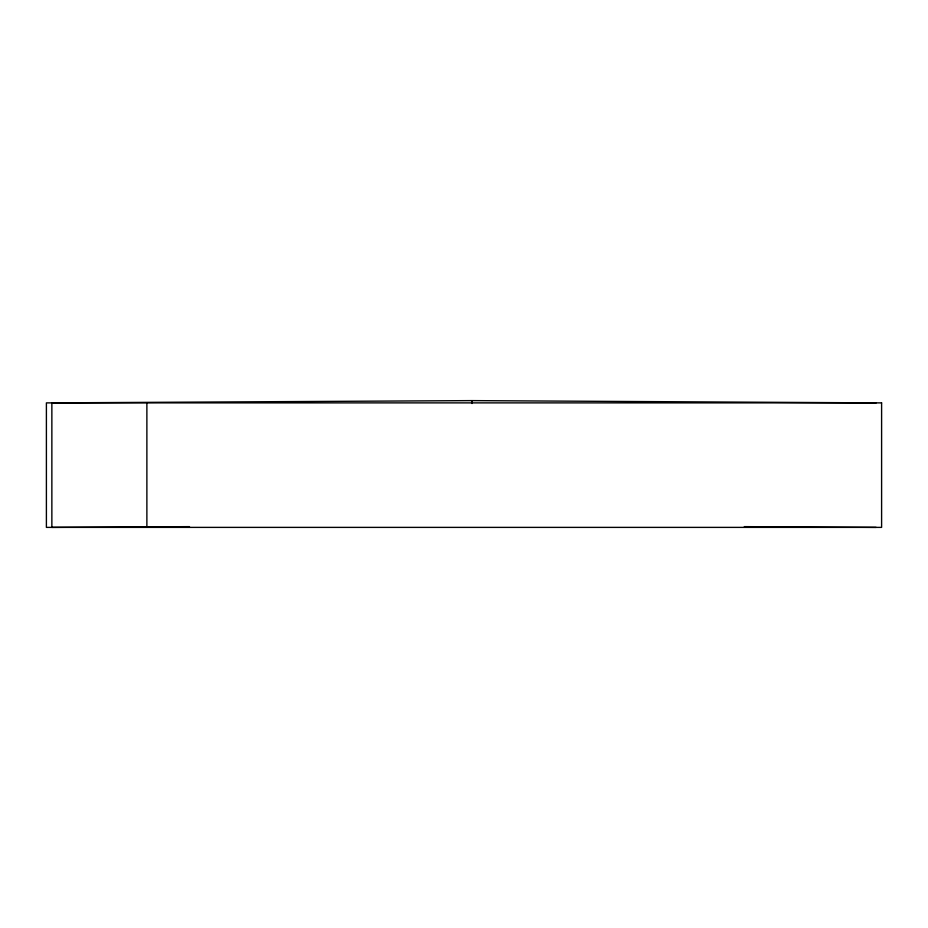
<?xml version="1.0" encoding="UTF-8"?>
<svg xmlns="http://www.w3.org/2000/svg" width="928" height="928" viewBox="0 0 928 928"><rect width="100%" height="100%" fill="white"/><g stroke="black" fill="none" stroke-linecap="round" stroke-linejoin="round"><path stroke-width="1.39" d="M876.125 402.88L472.016 400.618L51.864 402.88L51.864 527.382L189.498 526.64M744.314 526.64L876.125 527.382M472.016 400.618L472.016 403.506M146.879 402.88L146.879 527.382M881.6 402.88L46.4 402.88L46.4 527.382L881.6 527.382L881.6 402.88"/></g></svg>
